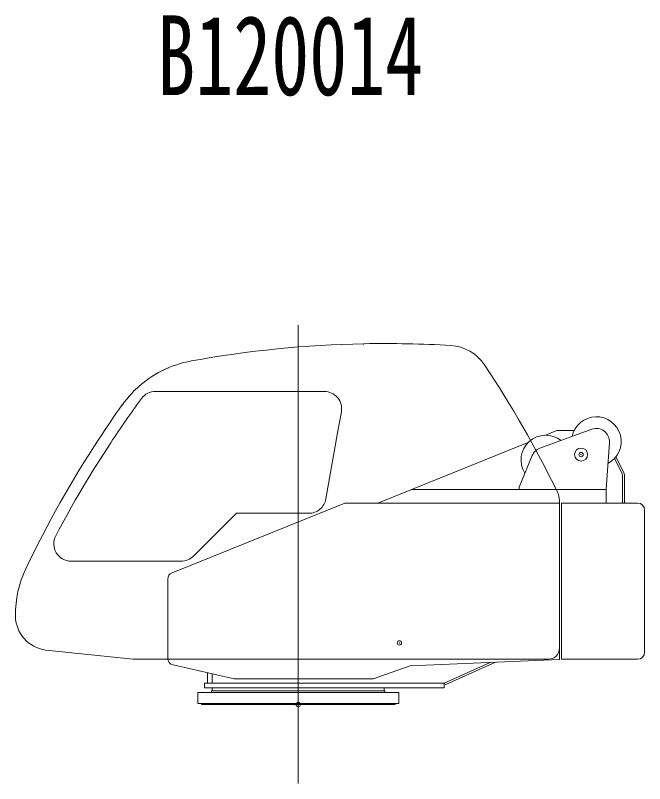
# Model space of a CAD drawing. Units: millimetres, scale not verified. Extents: x -25692 to 24490, y -16109 to 16085.
# Drawn here: x -24840 to -21948, y -14023 to -10494 of the extents above; entities that cross this region are included whole.
import ezdxf
from ezdxf.enums import TextEntityAlignment as Align

# ---------------------------------------------------------------- set-up
doc = ezdxf.new("R2010")
doc.units = ezdxf.units.MM
doc.header["$LTSCALE"] = 40
doc.header["$PDMODE"] = 32
doc.header["$PDSIZE"] = 20
doc.layers.add('0-0_0', color=7, linetype='Continuous', lineweight=18)
doc.styles.add('ＭＳ ゴシック', font='')
doc.styles.get('ＭＳ ゴシック').set_extended_font_data('MS Gothic')

msp = doc.modelspace()

# ---------------------------------------------------------------- linework, layer by layer
at = {"layer": '0-0_0', "color": 3}
for p, q in [((-23540.02, -14023.46), (-23540.02, -11917.36)), ((-24195.62, -12221.56), (-23420.42, -12221.56)), ((-23357.32, -12403.06), (-23341.62, -12315.66)), ((-23369.62, -12472.36), (-23357.32, -12403.06)), ((-22430.12, -12482.76), (-22190.52, -12395.46)), ((-22403.02, -12422.76), (-22351.02, -12401.76)), ((-22272.42, -12401.76), (-22351.02, -12401.76)), ((-23174.62, -12734.56), (-22480.52, -12454.16)), ((-22125.02, -12671.76), (-22110.12, -12455.96)), ((-23413.12, -12715.66), (-23369.62, -12472.36)), ((-22525.02, -12661.76), (-22465.02, -12516.26)), ((-22053.12, -12595.46), (-22086.32, -12529.16)), ((-22045.12, -12591.46), (-22079.92, -12521.76)), ((-22050.02, -12734.46), (-22050.02, -12608.86)), ((-22041.02, -12734.46), (-22041.02, -12608.86)), ((-22525.02, -12661.76), (-22525.02, -12671.76)), ((-23325.62, -12734.86), (-24120.12, -13054.66)), ((-23324.22, -12734.56), (-22340.02, -12734.56)), ((-22340.02, -12724.56), (-22340.02, -12828.66)), ((-22340.02, -12734.56), (-22340.02, -13452.56)), ((-22330.02, -12734.46), (-21980.32, -12734.46)), ((-22330.02, -12734.46), (-22330.02, -13452.06)), ((-21948.02, -12766.76), (-21948.02, -13419.76)), ((-24021.42, -12978.16), (-23824.92, -12781.66)), ((-23824.92, -12781.56), (-23491.82, -12781.56)), ((-22340.02, -12828.66), (-22340.02, -13321.26)), ((-24583.32, -13001.56), (-24078.02, -13001.56)), ((-24139.92, -13083.96), (-24139.92, -13447.46)), ((-24700.22, -13409.56), (-24298.22, -13451.76)), ((-22390.02, -13451.76), (-24298.22, -13451.76)), ((-24115.42, -13478.26), (-23834.92, -13542.56)), ((-22870.02, -13561.76), (-22658.32, -13466.56)), ((-22861.72, -13567.96), (-22634.02, -13465.46)), ((-22330.02, -13452.06), (-21980.32, -13452.06)), ((-23957.02, -13561.76), (-23957.02, -13514.56)), ((-23935.02, -13561.76), (-23935.02, -13519.66)), ((-23835.02, -13542.56), (-23195.02, -13542.56)), ((-23970.02, -13583.76), (-23970.02, -13561.76)), ((-22870.02, -13561.76), (-23970.02, -13561.76)), ((-22870.02, -13583.76), (-23970.02, -13583.76)), ((-23935.02, -13597.26), (-23935.02, -13583.76)), ((-23145.02, -13597.26), (-23145.02, -13583.76)), ((-22868.32, -13565.46), (-22870.02, -13561.76)), ((-22870.02, -13583.76), (-22870.02, -13561.76)), ((-22861.72, -13567.96), (-22868.32, -13565.46)), ((-24002.02, -13605.26), (-23078.02, -13605.26)), ((-24002.02, -13605.26), (-24002.02, -13655.26)), ((-23938.52, -13597.26), (-23938.52, -13605.26)), ((-23938.52, -13597.26), (-23141.52, -13597.26)), ((-23145.02, -13597.26), (-23935.02, -13597.26)), ((-23141.52, -13597.26), (-23141.52, -13605.26)), ((-23078.02, -13605.26), (-23078.02, -13655.26)), ((-24002.02, -13655.26), (-23078.02, -13655.26)), ((-23985.02, -13655.26), (-23985.02, -13660.26)), ((-23095.02, -13655.26), (-23095.02, -13660.26)), ((-23985.02, -13660.26), (-23095.02, -13660.26))]:
    msp.add_line(p, q, dxfattribs=at)
for points in [[(-23019.22, -12671.76), (-22125.02, -12671.76), (-22125.02, -12734.56)], [(-23195.02, -13542.56), (-23025.02, -13482.56), (-22340.02, -13452.56)]]:
    msp.add_lwpolyline(points, dxfattribs=at)
msp.add_circle((-22240.02, -12511.76), 30, dxfattribs=at)
for centre, radius, start, end in [((-23140.02, -17001.56), 4999.99, 91.1459, 100.265), ((-23236.82, -12005.76), 3.2, 91.1102, 180), ((-23140.02, -17001.56), 4999.99, 86.544, 91.1099), ((-22850.62, -12210.36), 200, 33.7247, 86.544), ((-23941.92, -12573.66), 500, 100.265, 116.229), ((-26851.22, -14880.86), 5009.99, 26.0505, 33.7247), ((-23941.92, -12573.66), 500, 112.731, 144.627), ((-24195.62, -12301.56), 80, 89.9998, 143.671), ((-23420.42, -12301.56), 80, 349.8752, 89.9998), ((-20276.22, -15183.66), 4999.99, 144.54, 146.723), ((-20276.22, -15183.66), 4944.99, 143.671, 146.538), ((-22170.02, -12451.76), 114, 297.8196, 168.266), ((-22402.02, -12536.76), 114, 52.0325, 212.156), ((-22170.02, -12451.76), 60, 356.0627, 110.023), ((-20276.22, -15183.66), 4999.99, 146.723, 154.563), ((-20276.22, -15183.66), 4944.99, 146.538, 152.291), ((-22409.62, -12539.16), 60, 110.023, 157.62), ((-22080.02, -12608.86), 30, 360, 26.565), ((-22080.02, -12608.86), 39, 360, 26.565), ((-22440.02, -12724.56), 100, 0, 26.0505), ((-23491.82, -12701.56), 80, 309.8872, 349.8752), ((-21980.32, -12766.76), 32.3, 0.00002, 89.9999), ((-23491.82, -12701.56), 80, 270.0001, 309.8872), ((-24583.32, -12921.56), 80, 152.291, 269.9999), ((-24078.02, -12921.56), 80, 270.0001, 315), ((-24340.02, -13250.86), 500, 154.563, 180.164), ((-24108.32, -13083.96), 31.6, 111.923, 180), ((-24680.02, -13250.86), 160, 180, 262.7319), ((-22390.02, -13401.76), 50, 270, 0.00004), ((-24108.32, -13447.46), 31.6, 180, 257.074), ((-21980.32, -13419.76), 32.3, 270, 359.99995)]:
    msp.add_arc(centre, radius, start, end, dxfattribs=at)
at = {"layer": '0-0_0', "color": 1}
for p in [(-22240.02, -12511.76), (-23075.02, -13376.76), (-23540.02, -13660.26)]:
    msp.add_point(p, dxfattribs=at)

# ---------------------------------------------------------------- texts
at = {"layer": '0-0_0', "style": 'ＭＳ ゴシック', "width": 0.7}
msp.add_text('B120014', height=366.6, dxfattribs=at).set_placement((-24187.81, -10970.41), align=Align.BOTTOM_LEFT)

doc.saveas('drawing.dxf')
